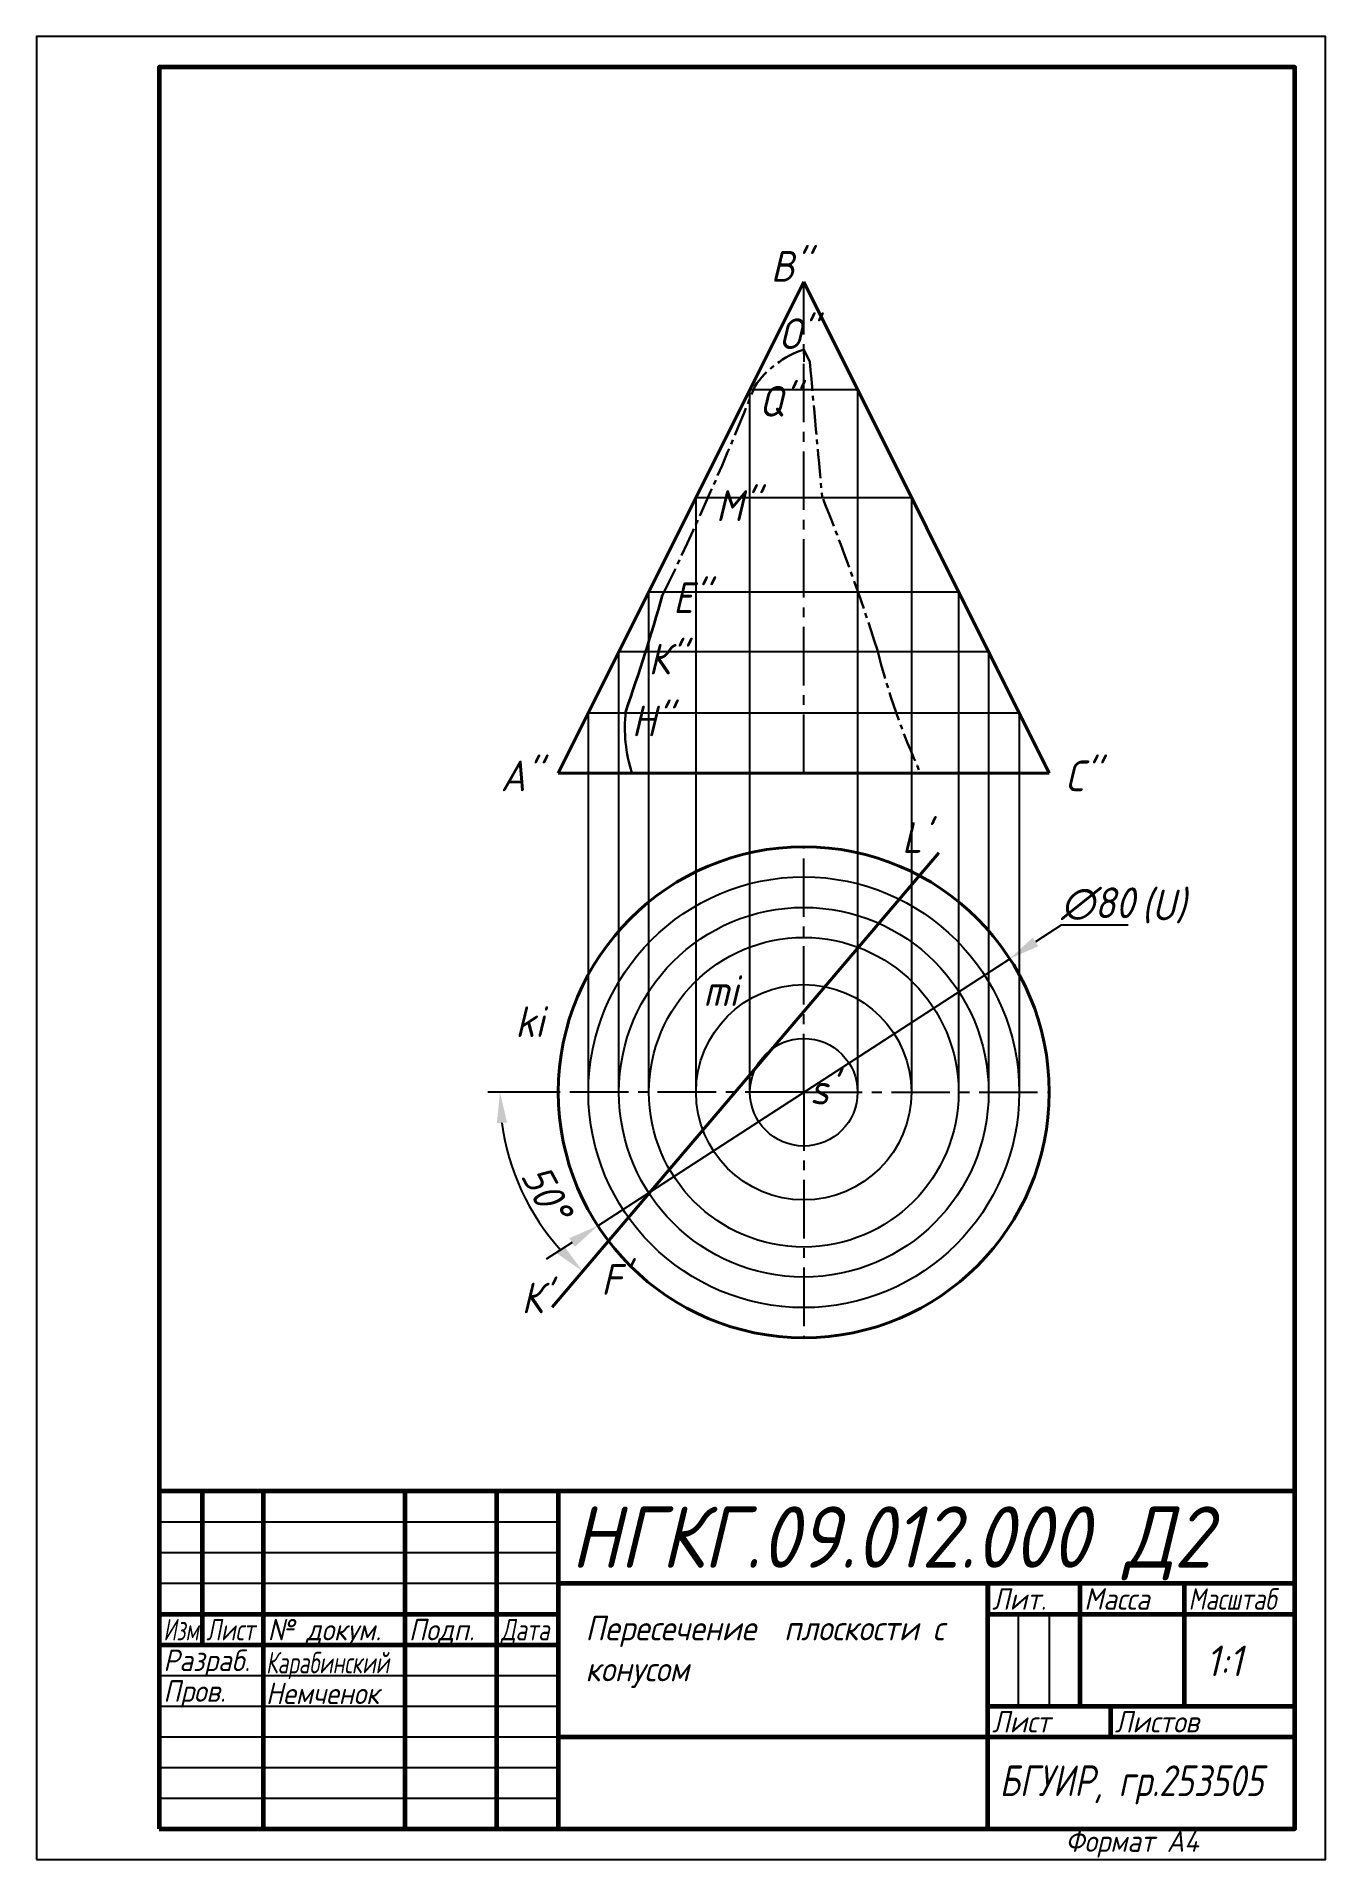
# Model space of a CAD drawing. Header units: millimetres. Extents: x 0 to 210, y 0 to 297.
import ezdxf

# ---------------------------------------------------------------- set-up
doc = ezdxf.new("R2010")
doc.units = ezdxf.units.MM
doc.header["$LTSCALE"] = 0.5
doc.linetypes.add('осевая2', pattern=[28.575, 19.05, -3.175, 3.175, -3.175])
doc.layers.get('0').update_dxf_attribs({"lineweight": 60})
doc.layers.get('Defpoints').update_dxf_attribs({"color": 5})
doc.layers.add('2-штриховка', color=7, linetype='Continuous', true_color=0x00c7c7)
doc.layers.add('4-текст', color=7, linetype='Continuous', true_color=0x00ad00)
doc.styles.get("Standard").update_dxf_attribs({"font": 'isocpeui.ttf', "width": 0.9})
doc.dimstyles.new('Standart', dxfattribs={"dimtxt": 5, "dimasz": 5, "dimexe": 2, "dimexo": 0, "dimgap": 1, "dimtad": 1, "dimtoh": 1, "dimdec": 0, "dimtxsty": 'Standard', "dimcen": 2.5, "dimadec": 0, "dimazin": 0, "dimtfac": 1, "dimtdec": 0, "dimtmove": 0, "dimatfit": 3, "dimldrblk": 'DOTSMALL', "dimfxl": 0, "dimarcsym": 0})

# ---------------------------------------------------------------- blocks, each defined once
blk = doc.blocks.new('*D4')
at = {"color": 0, "lineweight": -2, "ltscale": 0.5, "transparency": 16777216}
for p, q in [((166.94, 152.2), (162.75, 149.48)), ((177.84, 152.2), (166.94, 152.2)), ((91.45, 103.24), (158.55, 146.76)), ((87.25, 100.52), (83.06, 97.8))]:
    blk.add_line(p, q, dxfattribs=at)
at = {"color": 0, "lineweight": -3, "ltscale": 0.5, "transparency": 16777216}
for points in [[(162.29, 150.18), (163.2, 148.78), (158.55, 146.76)], [(86.8, 101.22), (87.71, 99.82), (91.45, 103.24)]]:
    blk.add_solid(points, dxfattribs=at)
at = {"layer": 'Defpoints', "color": 0, "lineweight": -3, "ltscale": 0.5, "transparency": 16777216}
for p in [(158.55, 146.76), (91.45, 103.24)]:
    blk.add_point(p, dxfattribs=at)
at = {"color": 0, "lineweight": -3, "ltscale": 0.5, "transparency": 16777216, "insert": (172.89, 155.7), "char_height": 5, "attachment_point": 5}
blk.add_mtext('∅80', dxfattribs=at)
blk = doc.blocks.new('_DotSmall')
at = {"color": 0, "linetype": 'ByBlock', "const_width": 0.5}
blk.add_lwpolyline([(-0.0625, 0, 1), (0.0625, 0, 1)], format="xyb", close=True, dxfattribs=at)
blk = doc.blocks.new('*D5')
at = {"color": 0, "lineweight": -2, "ltscale": 0.5, "transparency": 16777216}
blk.add_line((85.01, 125), (73.51, 125), dxfattribs=at)
blk.add_arc((113.8, 125), 38.29, 187.4868, 222.1037, dxfattribs=at)
at = {"color": 0, "lineweight": -3, "ltscale": 0.5, "transparency": 16777216}
for points in [[(75, 119.96), (76.66, 120.07), (75.51, 125)], [(85.97, 99.92), (84.81, 98.73), (88.97, 95.84)]]:
    blk.add_solid(points, dxfattribs=at)
at = {"layer": 'Defpoints', "color": 0, "lineweight": -3, "ltscale": 0.5, "transparency": 16777216}
for p in [(147, 164), (85.01, 125), (125, 125), (77.09, 114.11), (84, 90)]:
    blk.add_point(p, dxfattribs=at)
at = {"color": 0, "lineweight": -3, "ltscale": 0.5, "transparency": 16777216, "insert": (83.09, 108.65), "char_height": 5, "attachment_point": 5, "rotation": 298.0392}
blk.add_mtext('50°', dxfattribs=at)

msp = doc.modelspace()

# ---------------------------------------------------------------- linework, layer by layer
at = {"lineweight": 40}
for p, q in [((85, 177), (125, 257)), ((125, 257), (165, 177)), ((85, 177), (165, 177)), ((147, 164), (84, 90))]:
    msp.add_line(p, q, dxfattribs=at)
at = {"linetype": 'осевая2', "lineweight": -3}
for p, q in [((125, 177), (125, 257)), ((125, 125), (125, 164.99)), ((125, 125), (85.01, 125)), ((125, 125), (125, 85.01)), ((125, 125), (164.99, 125))]:
    msp.add_line(p, q, dxfattribs=at)
at = {"lineweight": -3, "ltscale": 0.5}
msp.add_line((125, 246), (125, 244), dxfattribs=at)
at = {"color": 5, "lineweight": -3}
for p, q in [((116.23, 125), (116.23, 239.46)), ((133.77, 239.46), (133.77, 125)), ((107.46, 125), (107.46, 221.91)), ((142.54, 221.91), (142.54, 125)), ((99.78, 125), (99.78, 206.55)), ((150.22, 206.55), (150.22, 125)), ((94.89, 125), (94.89, 196.78)), ((155.11, 196.78), (155.11, 125)), ((89.91, 125), (89.91, 186.82)), ((160.09, 186.82), (160.09, 125))]:
    msp.add_line(p, q, dxfattribs=at)
at = {"lineweight": -3}
for p, q in [((116.23, 239.46), (133.77, 239.46)), ((107.46, 221.91), (142.54, 221.91)), ((99.78, 206.55), (150.22, 206.55)), ((94.89, 196.78), (155.11, 196.78)), ((89.91, 186.82), (160.09, 186.82)), ((20, 55), (85, 55)), ((20, 50), (85, 50)), ((20, 45), (85, 45)), ((160, 25), (160, 40)), ((165, 40), (165, 25)), ((20, 30), (85, 30)), ((20, 25), (85, 25)), ((20, 20), (85, 20)), ((20, 15), (85, 15)), ((20, 10), (85, 10))]:
    msp.add_line(p, q, dxfattribs=at)
at = {"lineweight": 60}
for p, q in [((205, 60), (20, 60)), ((27, 60), (27, 35)), ((37, 5), (37, 60)), ((60, 60), (60, 5)), ((75, 5), (75, 60)), ((85, 60), (85, 5)), ((85, 45), (205, 45)), ((155, 5), (155, 45)), ((170, 45), (170, 25)), ((187, 25), (187, 45)), ((20, 40), (85, 40)), ((155, 40), (205, 40)), ((20, 35), (85, 35)), ((155, 25), (205, 25)), ((175, 20), (175, 25)), ((85, 20), (205, 20))]:
    msp.add_line(p, q, dxfattribs=at)
msp.add_line((155, 45), (155, 40))
msp.add_lwpolyline([(20, 5), (205, 5), (205, 292), (20, 292)], close=True, dxfattribs=at)
at = {"lineweight": 30, "ltscale": 0.5}
msp.add_lwpolyline([(125, 246), (126, 244)], dxfattribs=at)
at = {"lineweight": 40}
msp.add_circle((125, 125), 39.99, dxfattribs=at)
at = {"lineweight": -3}
for radius in [35.09, 30.11, 25.22, 25.22, 17.54, 8.77]:
    msp.add_circle((125, 125), radius, dxfattribs=at)
at = {"linetype": 'осевая2', "lineweight": 30, "ltscale": 0.5}
for centre, radius, start, end in [((130, 231), 15.81, 108.4349, 145.3048), ((3074.93, 500.99), 2960.11, 184.98063, 185.40822), ((-336.42, 419.73), 487.75, 334.0108, 338.3773), ((-205, 88), 358.95, 17.6778, 21.92), ((252.5, 226.2), 119.13, 194.1879, 204.3922)]:
    msp.add_arc(centre, radius, start, end, dxfattribs=at)
at = {"lineweight": 35, "ltscale": 0.5}
msp.add_arc((-214.5, 295.5), 328.91, 340.7387, 344.2101, dxfattribs=at)
at = {"lineweight": 30, "ltscale": 0.5}
msp.add_arc((121.11, 184.47), 25.25, 174.1807, 197.2084, dxfattribs=at)
at = {"layer": 'Defpoints'}
msp.add_lwpolyline([(0, 0), (210, 0), (210, 297), (0, 297)], close=True, dxfattribs=at)

# ---------------------------------------------------------------- texts
at = {"color": 7, "linetype": 'Continuous', "lineweight": -3}
for s, width, p in [('Карабинский', 0.7, (37.4, 30.33)), ('Немченок', 0.9, (37.38, 25.32))]:
    msp.add_text(s, height=3.5, dxfattribs=dict(at, width=width)).set_placement(p)
for s, width, p in [('1:1', 0.9, (190.52, 29.87)), ('БГУИР, гр.253505', 0.8, (156.9, 10.34))]:
    msp.add_text(s, height=5, dxfattribs=dict(width=width)).set_placement(p)
at = {"lineweight": -3, "width": 0.9}
msp.add_text('Формат А4', height=3.5, dxfattribs=at).set_placement((167.6, 1.25))
at = {"lineweight": -3, "char_height": 5, "attachment_point": 1}
for s, insert in [("В''", (119.62, 262.04)), ("А''", (75.62, 179.04)), ("С''", (167.62, 179.04))]:
    msp.add_mtext_dynamic_manual_height_columns(s, width=16, gutter_width=50, heights=[0], dxfattribs=dict(at, insert=insert))
at = {"lineweight": -3, "ltscale": 0.5, "char_height": 5, "attachment_point": 1}
for s, width, insert in [("О''", 3, (121, 251.07)), ("Q''", 3, (117.69, 240.07)), ("М''", 3, (110.69, 223.07)), ("Е''", 3, (103.69, 208.07)), ("К''", 3, (99.69, 198.07)), ("H''", 3, (97, 188)), ("L'", 9, (141, 169)), ('(U)', 7, (180, 158)), ('mi', 8, (108.63, 144.05)), ('ki', 8, (78, 139)), ("s'", 8, (126, 128)), ("F'", 6, (92, 97)), ("К'", 15, (79, 94))]:
    msp.add_mtext_dynamic_manual_height_columns(s, width=width, gutter_width=50, heights=[0], dxfattribs=dict(at, insert=insert))
at = {"lineweight": 13, "insert": (87.07, 57.54), "char_height": 10, "attachment_point": 1}
msp.add_mtext_dynamic_manual_height_columns('НГКГ.09.012.000 Д2', width=110.194, gutter_width=50, heights=[0], dxfattribs=at)
at = {"layer": '2-штриховка', "lineweight": 60, "insert": (89.43, 39.7), "char_height": 4, "attachment_point": 1}
msp.add_mtext_dynamic_manual_height_columns('{\\C0;Пересечение  плоскости с  конусом}', width=61, gutter_width=25, heights=[0], dxfattribs=at)
at = {"layer": '4-текст', "lineweight": -3}
for s, width, p in [('Лит.', 0.9, (155.67, 40.7)), ('Масса', 0.9, (170.67, 40.7)), ('Масштаб', 0.8, (187.67, 40.7)), ('Изм.', 0.7, (20.67, 35.7)), ('Лист', 0.75, (27.67, 35.7)), ('№ докум.', 0.9, (37.67, 35.7)), ('Подп.', 0.9, (60.67, 35.7)), ('Дата', 0.75, (75.67, 35.7)), ('Разраб.', 0.9, (20.67, 30.7)), ('Пров.', 0.9, (20.67, 25.7)), ('Лист', 0.9, (155.67, 20.7)), ('Листов', 0.9, (175.67, 20.7))]:
    msp.add_text(s, height=3.5, dxfattribs=dict(at, width=width)).set_placement(p)

# ---------------------------------------------------------------- dimensions: what is measured, and where the dimension line sits
at = {"lineweight": -3, "ltscale": 0.5}
dim = msp.add_angular_dim_2l(base=(77.09, 114.11), line1=((147, 164), (84, 90)), line2=((125, 125), (85.01, 125)), dimstyle='Standart', dxfattribs=at)
dim.commit()
dim.dimension.update_dxf_attribs({"geometry": '*D5', "text_midpoint": (80, 107), "dimtype": 162})
dim = msp.add_diameter_dim_2p(p1=(91.45, 103.24), p2=(158.55, 146.76), dimstyle='Standart', dxfattribs=at)
dim.commit()
dim.dimension.update_dxf_attribs({"geometry": '*D4', "text_midpoint": (172.89, 155.7)})

doc.saveas('drawing.dxf')
